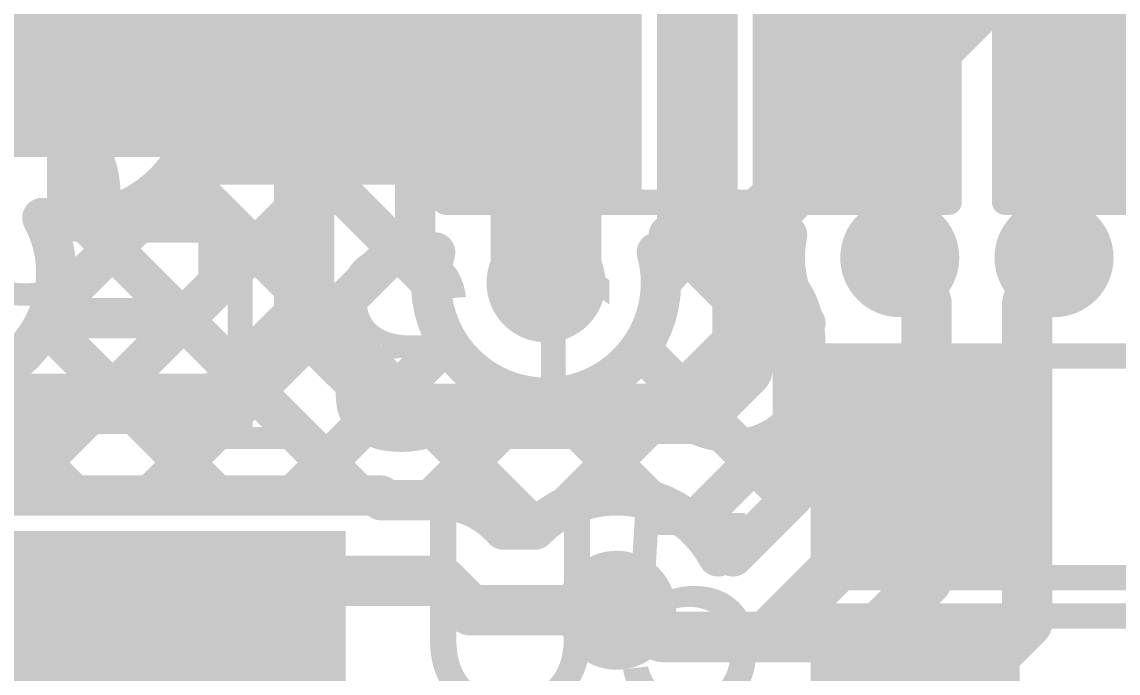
# Model space of a CAD drawing. Header units: millimetres. Extents: x -0.64 to 2.98, y -0.65 to 2.86.
# Drawn here: x 0.851 to 1.0685, y 0.2965 to 0.4258 of the extents above; entities that cross this region are included whole.
import ezdxf

# ---------------------------------------------------------------- set-up
doc = ezdxf.new("R2010")
doc.units = ezdxf.units.MM
doc.header["$MEASUREMENT"] = 0
for name, color, linetype in [('BottomLayer', 5, 'Continuous'), ('BottomOverlay', 54, 'Continuous'), ('BottomPaste', 16, 'Continuous'), ('BottomSolder', 6, 'Continuous'), ('Mechanical2', 216, 'Continuous'), ('TopLayer', 1, 'Continuous'), ('TopOverlay', 2, 'Continuous'), ('TopPaste', 8, 'Continuous'), ('TopSolder', 216, 'Continuous'), ('ViaHoleLayer', 16, 'Continuous')]:
    doc.layers.add(name, color=color, linetype=linetype)
doc.styles.add('Arial', font='', dxfattribs={"height": 0.2})
doc.styles.get('Arial').set_extended_font_data('Arial')

# ---------------------------------------------------------------- blocks, each defined once
blk = doc.blocks.new('SOLDER_BRIDGE_109')
at = {"layer": 'TopLayer'}
for points in [[(-0.045, -0.0175), (-0.045, 0.0175), (-0.015, 0.0175), (-0.015, -0.0175)], [(0.015, -0.0175), (0.015, 0.0175), (0.045, 0.0175), (0.045, -0.0175)]]:
    blk.add_hatch(color=1, dxfattribs=at).paths.add_polyline_path(points)
at = {"layer": 'TopPaste'}
for points in [[(-0.045, -0.0175), (-0.045, 0.0175), (-0.015, 0.0175), (-0.015, -0.0175)], [(0.015, -0.0175), (0.015, 0.0175), (0.045, 0.0175), (0.045, -0.0175)]]:
    blk.add_hatch(color=8, dxfattribs=at).paths.add_polyline_path(points)
at = {"layer": 'TopSolder'}
for points in [[(-0.049, -0.0215), (-0.049, 0.0215), (-0.011, 0.0215), (-0.011, -0.0215)], [(0.011, -0.0215), (0.011, 0.0215), (0.049, 0.0215), (0.049, -0.0215)]]:
    blk.add_hatch(color=216, dxfattribs=at).paths.add_polyline_path(points)
at = {"layer": 'TopOverlay', "const_width": 0.005}
for points in [[(0.05, 0.022), (-0.05, 0.022)], [(-0.05, 0.022), (-0.05, -0.022)], [(0.05, 0.022), (0.05, -0.022)], [(0.05, -0.022), (-0.05, -0.022)]]:
    blk.add_lwpolyline(points, dxfattribs=at)
at = {"layer": 'TopOverlay', "const_width": 0.0025}
for points in [[(-0.05125, 0.022, 1), (-0.04875, 0.022, 1)], [(-0.05125, 0.022, 1), (-0.04875, 0.022, 1)], [(0.04875, 0.022, 1), (0.05125, 0.022, 1)], [(0.04875, 0.022, 1), (0.05125, 0.022, 1)], [(-0.05125, -0.022, 1), (-0.04875, -0.022, 1)], [(-0.05125, -0.022, 1), (-0.04875, -0.022, 1)], [(0.04875, -0.022, 1), (0.05125, -0.022, 1)], [(0.04875, -0.022, 1), (0.05125, -0.022, 1)]]:
    blk.add_lwpolyline(points, format="xyb", close=True, dxfattribs=at)
blk = doc.blocks.new('SOLDER_BRIDGE_111')
at = {"layer": 'TopLayer'}
for points in [[(-0.045, -0.0175), (-0.045, 0.0175), (-0.015, 0.0175), (-0.015, -0.0175)], [(0.015, -0.0175), (0.015, 0.0175), (0.045, 0.0175), (0.045, -0.0175)]]:
    blk.add_hatch(color=1, dxfattribs=at).paths.add_polyline_path(points)
at = {"layer": 'TopPaste'}
for points in [[(-0.045, -0.0175), (-0.045, 0.0175), (-0.015, 0.0175), (-0.015, -0.0175)], [(0.015, -0.0175), (0.015, 0.0175), (0.045, 0.0175), (0.045, -0.0175)]]:
    blk.add_hatch(color=8, dxfattribs=at).paths.add_polyline_path(points)
at = {"layer": 'TopSolder'}
for points in [[(-0.049, -0.0215), (-0.049, 0.0215), (-0.011, 0.0215), (-0.011, -0.0215)], [(0.011, -0.0215), (0.011, 0.0215), (0.049, 0.0215), (0.049, -0.0215)]]:
    blk.add_hatch(color=216, dxfattribs=at).paths.add_polyline_path(points)
at = {"layer": 'TopOverlay', "const_width": 0.005}
for points in [[(-0.05, 0.022), (0.05, 0.022)], [(-0.05, -0.022), (-0.05, 0.022)], [(0.05, -0.022), (0.05, 0.022)], [(-0.05, -0.022), (0.05, -0.022)]]:
    blk.add_lwpolyline(points, dxfattribs=at)
at = {"layer": 'TopOverlay', "const_width": 0.0025}
for points in [[(-0.05125, 0.022, 1), (-0.04875, 0.022, 1)], [(-0.05125, 0.022, 1), (-0.04875, 0.022, 1)], [(0.04875, 0.022, 1), (0.05125, 0.022, 1)], [(0.04875, 0.022, 1), (0.05125, 0.022, 1)], [(-0.05125, -0.022, 1), (-0.04875, -0.022, 1)], [(-0.05125, -0.022, 1), (-0.04875, -0.022, 1)], [(0.04875, -0.022, 1), (0.05125, -0.022, 1)], [(0.04875, -0.022, 1), (0.05125, -0.022, 1)]]:
    blk.add_lwpolyline(points, format="xyb", close=True, dxfattribs=at)
blk = doc.blocks.new('CAP_0402_B_188')
at = {"layer": 'BottomLayer'}
for points in [[(-0.0095, 0.0125), (-0.0095, -0.0125), (-0.0275, -0.0125), (-0.0275, 0.0125)], [(0.0275, 0.0125), (0.0275, -0.0125), (0.0095, -0.0125), (0.0095, 0.0125)]]:
    blk.add_hatch(color=5, dxfattribs=at).paths.add_polyline_path(points)
at = {"layer": 'BottomPaste'}
for points in [[(-0.0095, 0.0125), (-0.0095, -0.0125), (-0.0275, -0.0125), (-0.0275, 0.0125)], [(0.0275, 0.0125), (0.0275, -0.0125), (0.0095, -0.0125), (0.0095, 0.0125)]]:
    blk.add_hatch(color=16, dxfattribs=at).paths.add_polyline_path(points)
at = {"layer": 'BottomSolder'}
for points in [[(-0.00714, 0.01486), (-0.00714, -0.01486), (-0.02986, -0.01486), (-0.02986, 0.01486)], [(0.02986, 0.01486), (0.02986, -0.01486), (0.00714, -0.01486), (0.00714, 0.01486)]]:
    blk.add_hatch(color=6, dxfattribs=at).paths.add_polyline_path(points)
at = {"layer": 'BottomOverlay', "const_width": 0.005}
for points in [[(-0.011, 0.016), (-0.031, 0.016)], [(-0.031, -0.016), (-0.031, 0.016)], [(0.031, 0.016), (0.011, 0.016)], [(0.031, -0.016), (0.031, 0.016)], [(-0.011, -0.016), (-0.031, -0.016)], [(0.031, -0.016), (0.011, -0.016)]]:
    blk.add_lwpolyline(points, dxfattribs=at)
at = {"layer": 'BottomOverlay', "const_width": 0.0025}
for points in [[(-0.03225, 0.016, 1), (-0.02975, 0.016, 1)], [(-0.03225, 0.016, 1), (-0.02975, 0.016, 1)], [(-0.01225, 0.016, 1), (-0.00975, 0.016, 1)], [(0.00975, 0.016, 1), (0.01225, 0.016, 1)], [(0.02975, 0.016, 1), (0.03225, 0.016, 1)], [(0.02975, 0.016, 1), (0.03225, 0.016, 1)], [(-0.03225, -0.016, 1), (-0.02975, -0.016, 1)], [(-0.03225, -0.016, 1), (-0.02975, -0.016, 1)], [(-0.01225, -0.016, 1), (-0.00975, -0.016, 1)], [(0.00975, -0.016, 1), (0.01225, -0.016, 1)], [(0.02975, -0.016, 1), (0.03225, -0.016, 1)], [(0.02975, -0.016, 1), (0.03225, -0.016, 1)]]:
    blk.add_lwpolyline(points, format="xyb", close=True, dxfattribs=at)
blk = doc.blocks.new('CAP_0603_B_190')
at = {"layer": 'BottomLayer'}
for points in [[(-0.045, -0.0175), (-0.045, 0.0175), (-0.015, 0.0175), (-0.015, -0.0175)], [(0.015, -0.0175), (0.015, 0.0175), (0.045, 0.0175), (0.045, -0.0175)]]:
    blk.add_hatch(color=5, dxfattribs=at).paths.add_polyline_path(points)
at = {"layer": 'BottomPaste'}
for points in [[(-0.045, -0.0175), (-0.045, 0.0175), (-0.015, 0.0175), (-0.015, -0.0175)], [(0.015, -0.0175), (0.015, 0.0175), (0.045, 0.0175), (0.045, -0.0175)]]:
    blk.add_hatch(color=16, dxfattribs=at).paths.add_polyline_path(points)
at = {"layer": 'BottomSolder'}
for points in [[(-0.04736, -0.01986), (-0.04736, 0.01986), (-0.01264, 0.01986), (-0.01264, -0.01986)], [(0.01264, -0.01986), (0.01264, 0.01986), (0.04736, 0.01986), (0.04736, -0.01986)]]:
    blk.add_hatch(color=6, dxfattribs=at).paths.add_polyline_path(points)
at = {"layer": 'BottomOverlay', "const_width": 0.005}
for points in [[(-0.018, 0.021), (-0.049, 0.021)], [(-0.049, -0.021), (-0.049, 0.021)], [(0.049, 0.021), (0.018, 0.021)], [(0.049, -0.021), (0.049, 0.021)], [(-0.018, -0.021), (-0.049, -0.021)], [(0.049, -0.021), (0.018, -0.021)]]:
    blk.add_lwpolyline(points, dxfattribs=at)
at = {"layer": 'BottomOverlay', "const_width": 0.0025}
for points in [[(-0.05025, 0.021, 1), (-0.04775, 0.021, 1)], [(-0.05025, 0.021, 1), (-0.04775, 0.021, 1)], [(-0.01925, 0.021, 1), (-0.01675, 0.021, 1)], [(0.01675, 0.021, 1), (0.01925, 0.021, 1)], [(0.04775, 0.021, 1), (0.05025, 0.021, 1)], [(0.04775, 0.021, 1), (0.05025, 0.021, 1)], [(-0.05025, -0.021, 1), (-0.04775, -0.021, 1)], [(-0.05025, -0.021, 1), (-0.04775, -0.021, 1)], [(-0.01925, -0.021, 1), (-0.01675, -0.021, 1)], [(0.01675, -0.021, 1), (0.01925, -0.021, 1)], [(0.04775, -0.021, 1), (0.05025, -0.021, 1)], [(0.04775, -0.021, 1), (0.05025, -0.021, 1)]]:
    blk.add_lwpolyline(points, format="xyb", close=True, dxfattribs=at)
blk = doc.blocks.new('PCM1865DBTR_289')
at = {"layer": 'TopLayer'}
for points in [[(0.1437, 0.13189), (0.08465, 0.13189), (0.08465, 0.1437), (0.1437, 0.1437)], [(0.1437, 0.1122), (0.08465, 0.1122), (0.08465, 0.12402), (0.1437, 0.12402)]]:
    blk.add_hatch(color=1, dxfattribs=at).paths.add_polyline_path(points)
at = {"layer": 'TopPaste'}
for points in [[(0.1437, 0.13189), (0.08465, 0.13189), (0.08465, 0.1437), (0.1437, 0.1437)], [(0.1437, 0.1122), (0.08465, 0.1122), (0.08465, 0.12402), (0.1437, 0.12402)]]:
    blk.add_hatch(color=8, dxfattribs=at).paths.add_polyline_path(points)
at = {"layer": 'TopSolder'}
for points in [[(0.1477, 0.12789), (0.08065, 0.12789), (0.08065, 0.1477), (0.1477, 0.1477)], [(0.1477, 0.1082), (0.08065, 0.1082), (0.08065, 0.12802), (0.1477, 0.12802)]]:
    blk.add_hatch(color=216, dxfattribs=at).paths.add_polyline_path(points)
blk = doc.blocks.new('SOLDER_BRIDGE_302')
at = {"layer": 'TopLayer'}
for points in [[(-0.045, -0.0175), (-0.045, 0.0175), (-0.015, 0.0175), (-0.015, -0.0175)], [(0.015, -0.0175), (0.015, 0.0175), (0.045, 0.0175), (0.045, -0.0175)]]:
    blk.add_hatch(color=1, dxfattribs=at).paths.add_polyline_path(points)
at = {"layer": 'TopPaste'}
for points in [[(-0.045, -0.0175), (-0.045, 0.0175), (-0.015, 0.0175), (-0.015, -0.0175)], [(0.015, -0.0175), (0.015, 0.0175), (0.045, 0.0175), (0.045, -0.0175)]]:
    blk.add_hatch(color=8, dxfattribs=at).paths.add_polyline_path(points)
at = {"layer": 'TopSolder'}
for points in [[(-0.049, -0.0215), (-0.049, 0.0215), (-0.011, 0.0215), (-0.011, -0.0215)], [(0.011, -0.0215), (0.011, 0.0215), (0.049, 0.0215), (0.049, -0.0215)]]:
    blk.add_hatch(color=216, dxfattribs=at).paths.add_polyline_path(points)
at = {"layer": 'TopOverlay', "const_width": 0.005}
for points in [[(0.05, 0.022), (-0.05, 0.022)], [(-0.05, 0.022), (-0.05, -0.022)], [(0.05, 0.022), (0.05, -0.022)], [(0.05, -0.022), (-0.05, -0.022)]]:
    blk.add_lwpolyline(points, dxfattribs=at)
at = {"layer": 'TopOverlay', "const_width": 0.0025}
for points in [[(-0.05125, 0.022, 1), (-0.04875, 0.022, 1)], [(-0.05125, 0.022, 1), (-0.04875, 0.022, 1)], [(0.04875, 0.022, 1), (0.05125, 0.022, 1)], [(0.04875, 0.022, 1), (0.05125, 0.022, 1)], [(-0.05125, -0.022, 1), (-0.04875, -0.022, 1)], [(-0.05125, -0.022, 1), (-0.04875, -0.022, 1)], [(0.04875, -0.022, 1), (0.05125, -0.022, 1)], [(0.04875, -0.022, 1), (0.05125, -0.022, 1)]]:
    blk.add_lwpolyline(points, format="xyb", close=True, dxfattribs=at)
blk = doc.blocks.new('SOLDER_BRIDGE_304')
at = {"layer": 'TopLayer'}
for points in [[(-0.045, -0.0175), (-0.045, 0.0175), (-0.015, 0.0175), (-0.015, -0.0175)], [(0.015, -0.0175), (0.015, 0.0175), (0.045, 0.0175), (0.045, -0.0175)]]:
    blk.add_hatch(color=1, dxfattribs=at).paths.add_polyline_path(points)
at = {"layer": 'TopPaste'}
for points in [[(-0.045, -0.0175), (-0.045, 0.0175), (-0.015, 0.0175), (-0.015, -0.0175)], [(0.015, -0.0175), (0.015, 0.0175), (0.045, 0.0175), (0.045, -0.0175)]]:
    blk.add_hatch(color=8, dxfattribs=at).paths.add_polyline_path(points)
at = {"layer": 'TopSolder'}
for points in [[(-0.049, -0.0215), (-0.049, 0.0215), (-0.011, 0.0215), (-0.011, -0.0215)], [(0.011, -0.0215), (0.011, 0.0215), (0.049, 0.0215), (0.049, -0.0215)]]:
    blk.add_hatch(color=216, dxfattribs=at).paths.add_polyline_path(points)
at = {"layer": 'TopOverlay', "const_width": 0.005}
for points in [[(0.05, 0.022), (-0.05, 0.022)], [(-0.05, 0.022), (-0.05, -0.022)], [(0.05, 0.022), (0.05, -0.022)], [(0.05, -0.022), (-0.05, -0.022)]]:
    blk.add_lwpolyline(points, dxfattribs=at)
at = {"layer": 'TopOverlay', "const_width": 0.0025}
for points in [[(-0.05125, 0.022, 1), (-0.04875, 0.022, 1)], [(-0.05125, 0.022, 1), (-0.04875, 0.022, 1)], [(0.04875, 0.022, 1), (0.05125, 0.022, 1)], [(0.04875, 0.022, 1), (0.05125, 0.022, 1)], [(-0.05125, -0.022, 1), (-0.04875, -0.022, 1)], [(-0.05125, -0.022, 1), (-0.04875, -0.022, 1)], [(0.04875, -0.022, 1), (0.05125, -0.022, 1)], [(0.04875, -0.022, 1), (0.05125, -0.022, 1)]]:
    blk.add_lwpolyline(points, format="xyb", close=True, dxfattribs=at)

msp = doc.modelspace()

# ---------------------------------------------------------------- hatches: boundary and pattern name
at = {"layer": 'BottomLayer'}
msp.add_hatch(color=5, dxfattribs=at).paths.add_polyline_path([(0.847, 0.399), (0.926, 0.399), (0.926, 0.446), (0.847, 0.446)])
h = msp.add_hatch(color=5, dxfattribs=at)
edge = h.paths.add_edge_path()
edge.add_arc((0.861, 0.412), 0.01181, 0, 360)
h = msp.add_hatch(color=5, dxfattribs=at)
edge = h.paths.add_edge_path()
edge.add_arc((1.02519, 0.379), 0.01181, 0, 360)
h = msp.add_hatch(color=5, dxfattribs=at)
edge = h.paths.add_edge_path()
edge.add_arc((1.05581, 0.379), 0.01181, 0, 360)
h = msp.add_hatch(color=5, dxfattribs=at)
edge = h.paths.add_edge_path()
edge.add_arc((0.955, 0.374), 0.01181, 0, 360)
h = msp.add_hatch(color=5, dxfattribs=at)
edge = h.paths.add_edge_path()
edge.add_arc((0.969, 0.309), 0.01181, 0, 360)
at = {"layer": 'BottomSolder'}
h = msp.add_hatch(color=6, dxfattribs=at)
edge = h.paths.add_edge_path()
edge.add_arc((0.861, 0.412), 0.00791, 0, 360)
h = msp.add_hatch(color=6, dxfattribs=at)
edge = h.paths.add_edge_path()
edge.add_arc((1.02519, 0.379), 0.00791, 0, 360)
h = msp.add_hatch(color=6, dxfattribs=at)
edge = h.paths.add_edge_path()
edge.add_arc((1.05581, 0.379), 0.00791, 0, 360)
h = msp.add_hatch(color=6, dxfattribs=at)
edge = h.paths.add_edge_path()
edge.add_arc((0.955, 0.374), 0.00791, 0, 360)
h = msp.add_hatch(color=6, dxfattribs=at)
edge = h.paths.add_edge_path()
edge.add_arc((0.969, 0.309), 0.00791, 0, 360)
at = {"layer": 'TopLayer'}
h = msp.add_hatch(color=1, dxfattribs=at)
edge = h.paths.add_edge_path()
edge.add_arc((0.861, 0.412), 0.01181, 0, 360)
h = msp.add_hatch(color=1, dxfattribs=at)
edge = h.paths.add_edge_path()
edge.add_arc((1.02519, 0.379), 0.01181, 0, 360)
h = msp.add_hatch(color=1, dxfattribs=at)
edge = h.paths.add_edge_path()
edge.add_arc((1.05581, 0.379), 0.01181, 0, 360)
h = msp.add_hatch(color=1, dxfattribs=at)
edge = h.paths.add_edge_path()
edge.add_arc((0.955, 0.374), 0.01181, 0, 360)
h = msp.add_hatch(color=1, dxfattribs=at)
edge = h.paths.add_edge_path()
edge.add_arc((0.969, 0.309), 0.01181, 0, 360)
at = {"layer": 'TopSolder'}
h = msp.add_hatch(color=216, dxfattribs=at)
edge = h.paths.add_edge_path()
edge.add_arc((0.861, 0.412), 0.00791, 0, 360)
h = msp.add_hatch(color=216, dxfattribs=at)
edge = h.paths.add_edge_path()
edge.add_arc((1.02519, 0.379), 0.00791, 0, 360)
h = msp.add_hatch(color=216, dxfattribs=at)
edge = h.paths.add_edge_path()
edge.add_arc((1.05581, 0.379), 0.00791, 0, 360)
h = msp.add_hatch(color=216, dxfattribs=at)
edge = h.paths.add_edge_path()
edge.add_arc((0.955, 0.374), 0.00791, 0, 360)
h = msp.add_hatch(color=216, dxfattribs=at)
edge = h.paths.add_edge_path()
edge.add_arc((0.969, 0.309), 0.00791, 0, 360)
at = {"layer": 'ViaHoleLayer'}
h = msp.add_hatch(color=16, dxfattribs=at)
edge = h.paths.add_edge_path()
edge.add_arc((0.861, 0.412), 0.00591, 0, 360)
h = msp.add_hatch(color=16, dxfattribs=at)
edge = h.paths.add_edge_path()
edge.add_arc((1.02519, 0.379), 0.00591, 0, 360)
h = msp.add_hatch(color=16, dxfattribs=at)
edge = h.paths.add_edge_path()
edge.add_arc((1.05581, 0.379), 0.00591, 0, 360)
h = msp.add_hatch(color=16, dxfattribs=at)
edge = h.paths.add_edge_path()
edge.add_arc((0.955, 0.374), 0.00591, 0, 360)
h = msp.add_hatch(color=16, dxfattribs=at)
edge = h.paths.add_edge_path()
edge.add_arc((0.969, 0.309), 0.00591, 0, 360)

# ---------------------------------------------------------------- linework, layer by layer
at = {"layer": 'BottomLayer'}
for points, const_width in [([(0.947, 0.415), (0.947, 0.478)], 0.012), ([(0.994, 0.383), (1.0545, 0.4435)], 0.012), ([(1.0545, 0.4435), (1.07, 0.428)], 0.012), ([(1.07, 0.428), (1.204, 0.428)], 0.012), ([(0.907, 0.367), (0.907, 0.415)], 0.012), ([(0.947, 0.415), (0.955, 0.407)], 0.012), ([(0.861, 0.39019), (0.861, 0.412)], 0.01), ([(0.955, 0.374), (0.955, 0.407)], 0.012), ([(0.8705, 0.388), (0.8755, 0.388)], 0.008), ([(0.85648, 0.36832), (0.8755, 0.38734)], 0.008), ([(0.86342, 0.3863), (0.88273, 0.367)], 0.008), ([(0.8755, 0.386), (0.89, 0.386)], 0.008), ([(0.89, 0.37404), (0.89, 0.386)], 0.008), ([(0.994, 0.357), (0.994, 0.383)], 0.012), ([(1.02519, 0.37531), (1.02519, 0.379)], 0.01), ([(1.05581, 0.37531), (1.05581, 0.379)], 0.01), ([(1.02519, 0.37531), (1.0305, 0.37)], 0.01), ([(1.0505, 0.37), (1.05581, 0.37531)], 0.01), ([(0.88296, 0.367), (0.89, 0.37404)], 0.008), ([(1.0305, 0.31486), (1.0305, 0.37)], 0.01), ([(1.0505, 0.30657), (1.0505, 0.37)], 0.01), ([(0.89, 0.35), (0.907, 0.367)], 0.012), ([(0.907, 0.367), (0.926, 0.348)], 0.012), ([(0.85596, 0.367), (0.88296, 0.367)], 0.008), ([(0.985, 0.348), (0.994, 0.357)], 0.012), ([(0.766, 0.35), (0.88734, 0.35)], 0.012), ([(0.926, 0.348), (0.985, 0.348)], 0.012), ([(1.01933, 0.30369), (1.0305, 0.31486)], 0.01), ([(0.969, 0.309), (0.97269, 0.309)], 0.01), ([(0.97269, 0.309), (0.978, 0.30369)], 0.01), ([(1.02762, 0.28369), (1.0505, 0.30657)], 0.01), ([(0.978, 0.30369), (1.01933, 0.30369)], 0.01)]:
    msp.add_lwpolyline(points, dxfattribs=dict(at, const_width=const_width))
for points, const_width in [([(1.067, 0.428, 1), (1.073, 0.428, 1)], 0.006), ([(1.067, 0.428, 1), (1.073, 0.428, 1)], 0.006), ([(0.904, 0.415, 1), (0.91, 0.415, 1)], 0.006), ([(0.944, 0.415, 1), (0.95, 0.415, 1)], 0.006), ([(0.944, 0.415, 1), (0.95, 0.415, 1)], 0.006), ([(0.8585, 0.412, 1), (0.8635, 0.412, 1)], 0.005), ([(0.952, 0.407, 1), (0.958, 0.407, 1)], 0.006), ([(0.952, 0.407, 1), (0.958, 0.407, 1)], 0.006), ([(0.8585, 0.39019, 1), (0.8635, 0.39019, 1)], 0.005), ([(0.8685, 0.388, 1), (0.8725, 0.388, 1)], 0.004), ([(0.8685, 0.388, 1), (0.8725, 0.388, 1)], 0.004), ([(0.8735, 0.388, 1), (0.8775, 0.388, 1)], 0.004), ([(0.85305, 0.38688, 1), (0.85705, 0.38688, 1)], 0.004), ([(0.85305, 0.38688, 1), (0.85705, 0.38688, 1)], 0.004), ([(0.86142, 0.3863, 1), (0.86542, 0.3863, 1)], 0.004), ([(0.8735, 0.38734, 1), (0.8775, 0.38734, 1)], 0.004), ([(0.8735, 0.386, 1), (0.8775, 0.386, 1)], 0.004), ([(0.888, 0.386, 1), (0.892, 0.386, 1)], 0.004), ([(0.888, 0.386, 1), (0.892, 0.386, 1)], 0.004), ([(0.991, 0.383, 1), (0.997, 0.383, 1)], 0.006), ([(0.991, 0.383, 1), (0.997, 0.383, 1)], 0.006), ([(1.02269, 0.379, 1), (1.02769, 0.379, 1)], 0.005), ([(1.05331, 0.379, 1), (1.05831, 0.379, 1)], 0.005), ([(0.85581, 0.376, 1), (0.85981, 0.376, 1)], 0.004), ([(0.85581, 0.376, 1), (0.85981, 0.376, 1)], 0.004), ([(0.952, 0.374, 1), (0.958, 0.374, 1)], 0.006), ([(1.02269, 0.37531, 1), (1.02769, 0.37531, 1)], 0.005), ([(1.02269, 0.37531, 1), (1.02769, 0.37531, 1)], 0.005), ([(1.05331, 0.37531, 1), (1.05831, 0.37531, 1)], 0.005), ([(1.05331, 0.37531, 1), (1.05831, 0.37531, 1)], 0.005), ([(0.888, 0.37404, 1), (0.892, 0.37404, 1)], 0.004), ([(0.888, 0.37404, 1), (0.892, 0.37404, 1)], 0.004), ([(1.028, 0.37, 1), (1.033, 0.37, 1)], 0.005), ([(1.028, 0.37, 1), (1.033, 0.37, 1)], 0.005), ([(1.048, 0.37, 1), (1.053, 0.37, 1)], 0.005), ([(1.048, 0.37, 1), (1.053, 0.37, 1)], 0.005), ([(0.85448, 0.36832, 1), (0.85848, 0.36832, 1)], 0.004), ([(0.904, 0.367, 1), (0.91, 0.367, 1)], 0.006), ([(0.904, 0.367, 1), (0.91, 0.367, 1)], 0.006), ([(0.904, 0.367, 1), (0.91, 0.367, 1)], 0.006), ([(0.85396, 0.367, 1), (0.85796, 0.367, 1)], 0.004), ([(0.85396, 0.367, 1), (0.85796, 0.367, 1)], 0.004), ([(0.88073, 0.367, 1), (0.88473, 0.367, 1)], 0.004), ([(0.88096, 0.367, 1), (0.88496, 0.367, 1)], 0.004), ([(0.88096, 0.367, 1), (0.88496, 0.367, 1)], 0.004), ([(0.991, 0.357, 1), (0.997, 0.357, 1)], 0.006), ([(0.991, 0.357, 1), (0.997, 0.357, 1)], 0.006), ([(0.88434, 0.35, 1), (0.89034, 0.35, 1)], 0.006), ([(0.887, 0.35, 1), (0.893, 0.35, 1)], 0.006), ([(0.923, 0.348, 1), (0.929, 0.348, 1)], 0.006), ([(0.923, 0.348, 1), (0.929, 0.348, 1)], 0.006), ([(0.982, 0.348, 1), (0.988, 0.348, 1)], 0.006), ([(0.982, 0.348, 1), (0.988, 0.348, 1)], 0.006), ([(1.028, 0.31486, 1), (1.033, 0.31486, 1)], 0.005), ([(1.028, 0.31486, 1), (1.033, 0.31486, 1)], 0.005), ([(0.9665, 0.309, 1), (0.9715, 0.309, 1)], 0.005), ([(0.97019, 0.309, 1), (0.97519, 0.309, 1)], 0.005), ([(0.97019, 0.309, 1), (0.97519, 0.309, 1)], 0.005), ([(1.048, 0.30657, 1), (1.053, 0.30657, 1)], 0.005), ([(1.048, 0.30657, 1), (1.053, 0.30657, 1)], 0.005), ([(0.9755, 0.30369, 1), (0.9805, 0.30369, 1)], 0.005), ([(0.9755, 0.30369, 1), (0.9805, 0.30369, 1)], 0.005), ([(1.01683, 0.30369, 1), (1.02183, 0.30369, 1)], 0.005), ([(1.01683, 0.30369, 1), (1.02183, 0.30369, 1)], 0.005)]:
    msp.add_lwpolyline(points, format="xyb", close=True, dxfattribs=dict(at, const_width=const_width))
at = {"layer": 'BottomLayer', "const_width": 0.008}
for points in [[(0.8705, 0.388, -0.153587), (0.85505, 0.38688)], [(0.85505, 0.38688, -0.125007), (0.85781, 0.376)], [(0.85781, 0.376, -0.101742), (0.85596, 0.367)]]:
    msp.add_lwpolyline(points, format="xyb", dxfattribs=at)
at = {"layer": 'Mechanical2', "const_width": 0.01}
msp.add_lwpolyline([(1.75783, 2.80917, -6.230382), (0.64896, 2.81029)], format="xyb", dxfattribs=at)
at = {"layer": 'TopLayer'}
for points, const_width in [([(0.861, 0.412), (0.861, 0.539)], 0.008), ([(0.876, 0.45858), (0.929, 0.40558)], 0.008), ([(0.85648, 0.36832), (0.94437, 0.45621)], 0.008), ([(0.88386, 0.42399), (0.91587, 0.456)], 0.008), ([(0.929, 0.3835), (0.929, 0.4405)], 0.008), ([(0.989, 0.3835), (0.989, 0.43766)], 0.008), ([(0.981, 0.3835), (0.981, 0.43466)], 0.008), ([(0.88513, 0.42117), (0.93219, 0.37411)], 0.008), ([(0.955, 0.374), (0.955, 0.412)], 0.022), ([(0.981, 0.40799), (0.989, 0.41599)], 0.008), ([(0.83919, 0.412), (0.861, 0.412)], 0.01), ([(0.84821, 0.33176), (0.929, 0.41256)], 0.008), ([(0.861, 0.39019), (0.861, 0.412)], 0.01), ([(0.861, 0.412), (0.88281, 0.412)], 0.01), ([(1.015, 0.412), (1.025, 0.402)], 0.01), ([(1.056, 0.402), (1.066, 0.412)], 0.01), ([(0.981, 0.41015), (0.989, 0.40215)], 0.008), ([(1.025, 0.37919), (1.025, 0.402)], 0.01), ([(1.056, 0.37919), (1.056, 0.402)], 0.01), ([(0.88158, 0.39643), (0.95288, 0.32514)], 0.008), ([(0.97769, 0.37639), (0.989, 0.3877)], 0.008), ([(0.86342, 0.3863), (0.91796, 0.33176)], 0.008), ([(0.87649, 0.33176), (0.929, 0.38427)], 0.008), ([(0.97937, 0.3835), (1.004, 0.35886)], 0.008), ([(0.989, 0.3835), (1.00283, 0.3835)], 0.008), ([(1.025, 0.37919), (1.02519, 0.379)], 0.01), ([(1.05581, 0.379), (1.056, 0.37919)], 0.01), ([(0.95916, 0.32958), (1.00306, 0.37348)], 0.008), ([(0.85548, 0.36596), (0.88968, 0.33176)], 0.008), ([(1.004, 0.33158), (1.004, 0.36596)], 0.008), ([(0.90477, 0.33176), (0.93538, 0.36237)], 0.008), ([(0.97368, 0.3609), (1.0035, 0.33108)], 0.008), ([(0.83952, 0.35364), (0.8614, 0.33176)], 0.008), ([(0.93215, 0.33086), (0.95261, 0.35131)], 0.008), ([(0.95511, 0.35119), (0.9754, 0.33089)], 0.008), ([(0.98403, 0.32616), (1.004, 0.34614)], 0.008), ([(1.03, 0.33496), (1.03, 0.33746)], 0.01), ([(0.99873, 0.30369), (1.03, 0.33496)], 0.01), ([(0.84116, 0.33176), (0.92222, 0.33176)], 0.008), ([(0.99211, 0.31969), (1.004, 0.33158)], 0.008), ([(0.92222, 0.33086), (0.93411, 0.33086)], 0.008), ([(0.94659, 0.325), (0.95274, 0.325)], 0.008), ([(0.88169, 0.31486), (0.93411, 0.31486)], 0.01), ([(0.93411, 0.31486), (0.93997, 0.309)], 0.01), ([(0.93997, 0.309), (0.969, 0.309)], 0.01), ([(0.978, 0.30369), (0.99873, 0.30369)], 0.01), ([(0.83881, 0.29517), (0.88169, 0.29517)], 0.01)]:
    msp.add_lwpolyline(points, dxfattribs=dict(at, const_width=const_width))
at = {"layer": 'TopLayer', "const_width": 0.008}
for points in [[(0.876, 0.433, -0.242243), (0.88681, 0.412)], [(0.88681, 0.412, -0.484151), (0.85505, 0.38688)], [(0.85505, 0.38688, -0.125007), (0.85781, 0.376)], [(1.00648, 0.36596, -0.204608), (1.00283, 0.3835)], [(0.97781, 0.374, -1.143538), (0.933, 0.38003)], [(0.977, 0.38003, -0.066963), (0.97781, 0.374)], [(0.85781, 0.376, -0.494904), (0.82897, 0.354)], [(0.95274, 0.325, -0.506871), (0.98915, 0.31969)], [(0.93411, 0.33086, -0.198912), (0.94542, 0.32617)], [(0.93411, 0.33086, -0.199231), (0.94544, 0.32616)]]:
    msp.add_lwpolyline(points, format="xyb", dxfattribs=at)
at = {"layer": 'TopLayer'}
for points, const_width in [([(0.88186, 0.42399, 1), (0.88586, 0.42399, 1)], 0.004), ([(0.88313, 0.42117, 1), (0.88713, 0.42117, 1)], 0.004), ([(0.9495, 0.412, 1), (0.9605, 0.412, 1)], 0.011), ([(0.987, 0.41599, 1), (0.991, 0.41599, 1)], 0.004), ([(0.8585, 0.412, 1), (0.8635, 0.412, 1)], 0.005), ([(0.8585, 0.412, 1), (0.8635, 0.412, 1)], 0.005), ([(0.8585, 0.412, 1), (0.8635, 0.412, 1)], 0.005), ([(0.859, 0.412, 1), (0.863, 0.412, 1)], 0.004), ([(0.88031, 0.412, 1), (0.88531, 0.412, 1)], 0.005), ([(0.88481, 0.412, 1), (0.88881, 0.412, 1)], 0.004), ([(0.88481, 0.412, 1), (0.88881, 0.412, 1)], 0.004), ([(0.927, 0.41256, 1), (0.931, 0.41256, 1)], 0.004), ([(1.0125, 0.412, 1), (1.0175, 0.412, 1)], 0.005), ([(1.0635, 0.412, 1), (1.0685, 0.412, 1)], 0.005), ([(0.979, 0.41015, 1), (0.983, 0.41015, 1)], 0.004), ([(0.979, 0.40799, 1), (0.983, 0.40799, 1)], 0.004), ([(0.927, 0.40558, 1), (0.931, 0.40558, 1)], 0.004), ([(1.0225, 0.402, 1), (1.0275, 0.402, 1)], 0.005), ([(1.0225, 0.402, 1), (1.0275, 0.402, 1)], 0.005), ([(1.0535, 0.402, 1), (1.0585, 0.402, 1)], 0.005), ([(1.0535, 0.402, 1), (1.0585, 0.402, 1)], 0.005), ([(0.987, 0.40215, 1), (0.991, 0.40215, 1)], 0.004), ([(0.87958, 0.39643, 1), (0.88358, 0.39643, 1)], 0.004), ([(0.8585, 0.39019, 1), (0.8635, 0.39019, 1)], 0.005), ([(0.987, 0.3877, 1), (0.991, 0.3877, 1)], 0.004), ([(0.85305, 0.38688, 1), (0.85705, 0.38688, 1)], 0.004), ([(0.85305, 0.38688, 1), (0.85705, 0.38688, 1)], 0.004), ([(0.86142, 0.3863, 1), (0.86542, 0.3863, 1)], 0.004), ([(0.927, 0.38427, 1), (0.931, 0.38427, 1)], 0.004), ([(0.927, 0.3835, 1), (0.931, 0.3835, 1)], 0.004), ([(0.97737, 0.3835, 1), (0.98137, 0.3835, 1)], 0.004), ([(0.979, 0.3835, 1), (0.983, 0.3835, 1)], 0.004), ([(0.987, 0.3835, 1), (0.991, 0.3835, 1)], 0.004), ([(0.987, 0.3835, 1), (0.991, 0.3835, 1)], 0.004), ([(1.00083, 0.3835, 1), (1.00483, 0.3835, 1)], 0.004), ([(1.00083, 0.3835, 1), (1.00483, 0.3835, 1)], 0.004), ([(0.931, 0.38003, 1), (0.935, 0.38003, 1)], 0.004), ([(0.9495, 0.374, 1), (0.9605, 0.374, 1)], 0.011), ([(0.975, 0.38003, 1), (0.979, 0.38003, 1)], 0.004), ([(1.0225, 0.37919, 1), (1.0275, 0.37919, 1)], 0.005), ([(1.0225, 0.37919, 1), (1.0275, 0.37919, 1)], 0.005), ([(1.02269, 0.379, 1), (1.02769, 0.379, 1)], 0.005), ([(1.05331, 0.379, 1), (1.05831, 0.379, 1)], 0.005), ([(1.0535, 0.37919, 1), (1.0585, 0.37919, 1)], 0.005), ([(1.0535, 0.37919, 1), (1.0585, 0.37919, 1)], 0.005), ([(0.85581, 0.376, 1), (0.85981, 0.376, 1)], 0.004), ([(0.85581, 0.376, 1), (0.85981, 0.376, 1)], 0.004), ([(0.97569, 0.37639, 1), (0.97969, 0.37639, 1)], 0.004), ([(0.93019, 0.37411, 1), (0.93419, 0.37411, 1)], 0.004), ([(0.97581, 0.374, 1), (0.97981, 0.374, 1)], 0.004), ([(0.97581, 0.374, 1), (0.97981, 0.374, 1)], 0.004), ([(1.00106, 0.37348, 1), (1.00506, 0.37348, 1)], 0.004), ([(0.85448, 0.36832, 1), (0.85848, 0.36832, 1)], 0.004), ([(0.85348, 0.36596, 1), (0.85748, 0.36596, 1)], 0.004), ([(1.002, 0.36596, 1), (1.006, 0.36596, 1)], 0.004), ([(1.00448, 0.36596, 1), (1.00848, 0.36596, 1)], 0.004), ([(0.93338, 0.36237, 1), (0.93738, 0.36237, 1)], 0.004), ([(0.97168, 0.3609, 1), (0.97568, 0.3609, 1)], 0.004), ([(1.002, 0.35886, 1), (1.006, 0.35886, 1)], 0.004), ([(0.95061, 0.35131, 1), (0.95461, 0.35131, 1)], 0.004), ([(0.95311, 0.35119, 1), (0.95711, 0.35119, 1)], 0.004), ([(1.002, 0.34614, 1), (1.006, 0.34614, 1)], 0.004), ([(1.0275, 0.33746, 1), (1.0325, 0.33746, 1)], 0.005), ([(1.0275, 0.33496, 1), (1.0325, 0.33496, 1)], 0.005), ([(1.0275, 0.33496, 1), (1.0325, 0.33496, 1)], 0.005), ([(0.84621, 0.33176, 1), (0.85021, 0.33176, 1)], 0.004), ([(0.8594, 0.33176, 1), (0.8634, 0.33176, 1)], 0.004), ([(0.87449, 0.33176, 1), (0.87849, 0.33176, 1)], 0.004), ([(0.88768, 0.33176, 1), (0.89168, 0.33176, 1)], 0.004), ([(0.90277, 0.33176, 1), (0.90677, 0.33176, 1)], 0.004), ([(0.91596, 0.33176, 1), (0.91996, 0.33176, 1)], 0.004), ([(0.92022, 0.33176, 1), (0.92422, 0.33176, 1)], 0.004), ([(1.0015, 0.33108, 1), (1.0055, 0.33108, 1)], 0.004), ([(1.002, 0.33158, 1), (1.006, 0.33158, 1)], 0.004), ([(1.002, 0.33158, 1), (1.006, 0.33158, 1)], 0.004), ([(0.92022, 0.33086, 1), (0.92422, 0.33086, 1)], 0.004), ([(0.93015, 0.33086, 1), (0.93415, 0.33086, 1)], 0.004), ([(0.93211, 0.33086, 1), (0.93611, 0.33086, 1)], 0.004), ([(0.93211, 0.33086, 1), (0.93611, 0.33086, 1)], 0.004), ([(0.93211, 0.33086, 1), (0.93611, 0.33086, 1)], 0.004), ([(0.95716, 0.32958, 1), (0.96116, 0.32958, 1)], 0.004), ([(0.9734, 0.33089, 1), (0.9774, 0.33089, 1)], 0.004), ([(0.94342, 0.32617, 1), (0.94742, 0.32617, 1)], 0.004), ([(0.94344, 0.32616, 1), (0.94744, 0.32616, 1)], 0.004), ([(0.94459, 0.325, 1), (0.94859, 0.325, 1)], 0.004), ([(0.95074, 0.325, 1), (0.95474, 0.325, 1)], 0.004), ([(0.95074, 0.325, 1), (0.95474, 0.325, 1)], 0.004), ([(0.95088, 0.32514, 1), (0.95488, 0.32514, 1)], 0.004), ([(0.98203, 0.32616, 1), (0.98603, 0.32616, 1)], 0.004), ([(0.98715, 0.31969, 1), (0.99115, 0.31969, 1)], 0.004), ([(0.99011, 0.31969, 1), (0.99411, 0.31969, 1)], 0.004), ([(0.87919, 0.31486, 1), (0.88419, 0.31486, 1)], 0.005), ([(0.93161, 0.31486, 1), (0.93661, 0.31486, 1)], 0.005), ([(0.93161, 0.31486, 1), (0.93661, 0.31486, 1)], 0.005), ([(0.93747, 0.309, 1), (0.94247, 0.309, 1)], 0.005), ([(0.93747, 0.309, 1), (0.94247, 0.309, 1)], 0.005), ([(0.9665, 0.309, 1), (0.9715, 0.309, 1)], 0.005), ([(0.9755, 0.30369, 1), (0.9805, 0.30369, 1)], 0.005), ([(0.99623, 0.30369, 1), (1.00123, 0.30369, 1)], 0.005), ([(0.99623, 0.30369, 1), (1.00123, 0.30369, 1)], 0.005), ([(0.87919, 0.29517, 1), (0.88419, 0.29517, 1)], 0.005)]:
    msp.add_lwpolyline(points, format="xyb", close=True, dxfattribs=dict(at, const_width=const_width))

# ---------------------------------------------------------------- block references
for name, p, rotation in [('CAP_0603_B_190', (0.907, 0.445), 270), ('CAP_0402_B_188', (0.861, 0.452), 270), ('SOLDER_BRIDGE_109', (1.096, 0.412), 180), ('SOLDER_BRIDGE_302', (1.06, 0.33746), 180), ('SOLDER_BRIDGE_304', (1.06, 0.28584), 180)]:
    msp.add_blockref(name, p, dxfattribs=dict(rotation=rotation))
for name, p in [('SOLDER_BRIDGE_111', (0.985, 0.412)), ('PCM1865DBTR_289', (0.76752, 0.17706))]:
    msp.add_blockref(name, p)

# ---------------------------------------------------------------- texts
at = {"layer": 'BottomOverlay', "style": 'Arial'}
msp.add_text('*', height=0.06, rotation=180, dxfattribs=at).set_placement((0.95697, 0.47794))
at = {"layer": 'BottomOverlay', "style": 'Arial', "text_generation_flag": 2}
for s, p in [('C133', (0.87348, 0.37001)), ('C131', (1.01331, 0.34101))]:
    msp.add_text(s, height=0.04, dxfattribs=at).set_placement(p)
at = {"layer": 'TopOverlay', "style": 'Arial'}
msp.add_text('U5', height=0.04, dxfattribs=at).set_placement((0.92768, 0.2883))

doc.saveas('drawing.dxf')
